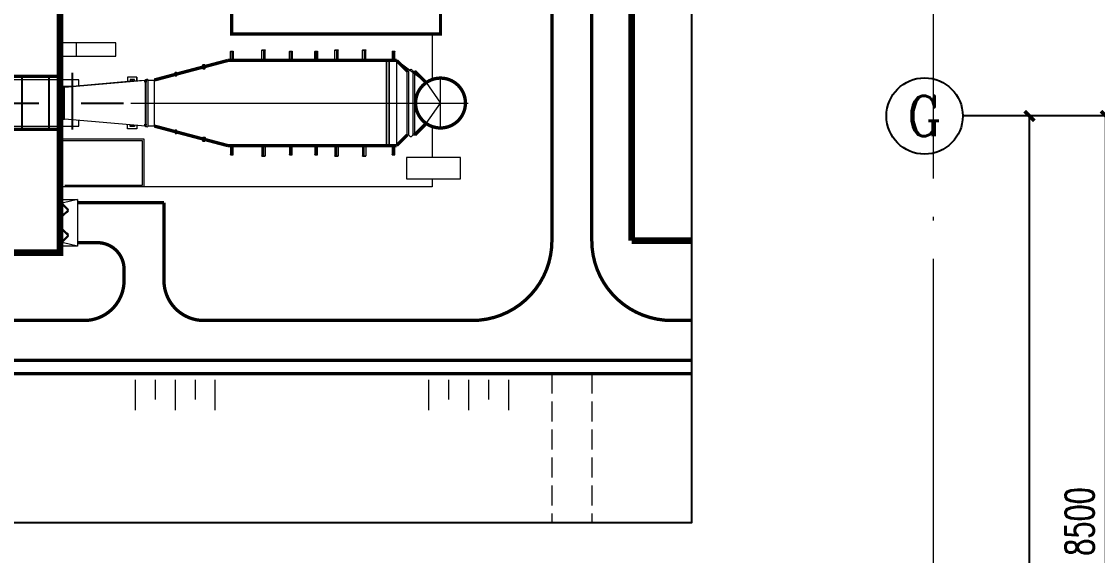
# Model space of a CAD drawing. Extents: x 238398 to 585159, y -66832 to 191741.
# Drawn here: x 373355 to 384634, y 86490 to 92086 of the extents above; entities that cross this region are included whole.
import ezdxf
from ezdxf.enums import TextEntityAlignment as Align

# ---------------------------------------------------------------- set-up
doc = ezdxf.new("R2010")
doc.units = 0
doc.header["$LTSCALE"] = 1000
doc.header["$MEASUREMENT"] = 0
for name, pattern in [('CENTER', [50.8, 31.75, -6.35, 6.35, -6.35]), ('DASH', [0.35, 0.25, -0.1]), ('DOTE', [2.42, 2, -0.2, 0.02, -0.2])]:
    doc.linetypes.add(name, pattern=pattern)
for name, color, linetype in [('01粗实线层', 7, 'Continuous'), ('AXIS', 3, 'Continuous'), ('AXIS_TEXT', 7, 'Continuous'), ('GT_1', 7, 'Continuous'), ('TXT', 6, 'Continuous'), ('Z-本期建构筑物', 4, 'Continuous'), ('设备', 3, 'Continuous'), ('轴线', 1, 'CENTER')]:
    doc.layers.add(name, color=color, linetype=linetype)
for name, color, linetype, lineweight in [('05细点划线层', 4, 'CENTER', 25), ('08尺寸线层', 1, 'Continuous', 25), ('DOTE', 18, 'DOTE', 13), ('PUB_HATCH', 252, 'Continuous', 5)]:
    doc.layers.add(name, color=color, linetype=linetype, lineweight=lineweight)
doc.styles.add('_TCH_AXIS', font='complex.shx', dxfattribs={"bigfont": 'gbcbig.shx'})
doc.styles.add('_TCH_DIM_T3', font='SIMPLEX', dxfattribs={"width": 0.705882, "bigfont": 'GBCBIG'})
doc.styles.add('COMPLEX', font='geditxt.shx')
doc.dimstyles.new('_TCH_ARCH&&100', dxfattribs={"dimtxt": 297.5, "dimasz": 100, "dimexe": 250, "dimexo": 300, "dimgap": 126.25, "dimtad": 1, "dimdec": 0, "dimzin": 0, "dimdsep": 46, "dimtxsty": '_TCH_DIM_T3', "dimblk": 'ARCHTICK', "dimcen": 0.09, "dimazin": 2, "dimtfac": 1, "dimtdec": 0, "dimtix": 1, "dimtmove": 2, "dimatfit": 3, "dimfxl": 1, "dimtolj": 1, "dimtzin": 0, "dimarcsym": 0})
pattern_1 = [(45, (299860.43, 86356.47), (-176.7767, 176.7767), [])]

# ---------------------------------------------------------------- blocks, each defined once
blk = doc.blocks.new('$DorLib2D$00000034')
for p, q in [((-0.5, -0.048), (-0.5, 0)), ((-0.335, 0.143), (-0.475, 0)), ((-0.458, -0.016), (-0.475, 0)), ((-0.318, 0.126), (-0.458, -0.016)), ((-0.335, 0.143), (-0.318, 0.126)), ((-0.302, 0.143), (-0.318, 0.126)), ((-0.318, 0.126), (-0.178, -0.016)), ((-0.302, 0.143), (-0.161, 0)), ((-0.178, -0.016), (-0.161, 0)), ((0.302, 0.143), (0.161, 0)), ((0.178, -0.016), (0.161, 0)), ((0.318, 0.126), (0.178, -0.016)), ((0.302, 0.143), (0.318, 0.126)), ((0.335, 0.143), (0.318, 0.126)), ((0.318, 0.126), (0.458, -0.016)), ((0.335, 0.143), (0.475, 0)), ((0.458, -0.016), (0.475, 0)), ((0.5, -0.048), (0.5, 0))]:
    blk.add_line(p, q)
for points in [[(-0.5, 0), (-0.475, 0), (-0.475, -0.023), (-0.45, -0.023), (-0.45, -0.048), (-0.5, -0.048)], [(-0.29, 0.131), (-0.28, 0.14), (-0.255, 0.114), (-0.264, 0.105)], [(-0.287, 0.127), (-0.28, 0.134), (-0.262, 0.114), (-0.268, 0.108)], [(0.29, 0.131), (0.28, 0.14), (0.255, 0.114), (0.264, 0.105)], [(0.287, 0.127), (0.28, 0.134), (0.262, 0.114), (0.268, 0.108)], [(0.5, 0), (0.475, 0), (0.475, -0.023), (0.45, -0.023), (0.45, -0.048), (0.5, -0.048)]]:
    blk.add_lwpolyline(points)
blk = doc.blocks.new('52')
h = blk.add_hatch(color=252)
h.paths.add_polyline_path([(163403, 190494), (161354, 190493), (161354, 186039), (163403, 186039)])
h.paths.add_polyline_path([(161354, 175994), (165054, 175994), (165054, 179545), (163403, 179545), (163403, 184039), (161354, 184039)])
h.paths.add_polyline_path([(166705, 179545), (165054, 179545), (165054, 175994), (168754, 175994), (168754, 184039), (166705, 184039)])
blk.add_hatch(color=252).paths.add_polyline_path([(166705, 186039), (166705, 190494), (168754, 190494), (168754, 186039)])
at = {"layer": 'AXIS'}
h = blk.add_hatch(dxfattribs=at)
h.set_pattern_fill('ANSI31', color=252, scale=2000, style=0)
h.set_pattern_definition(pattern_1)
h.paths.add_polyline_path([(161154, 208903), (160954, 208903), (160954, 208803), (161154, 208803), (161154, 208842)])
h.paths.add_polyline_path([(161554, 208903), (161154, 208903), (161154, 208803), (161554, 208803)])
h.paths.add_polyline_path([(162768, 208903), (161554, 208903), (161554, 208803), (162806, 208803)])
h = blk.add_hatch(dxfattribs=at)
h.set_pattern_fill('ANSI31', color=252, scale=2000, style=0)
h.set_pattern_definition(pattern_1)
h.paths.add_polyline_path([(161054, 196473), (160954, 196473), (160954, 196323), (161054, 196323)])
h.paths.add_polyline_path([(161054, 208803), (160954, 208803), (160954, 196473), (161054, 196473)])
h = blk.add_hatch(dxfattribs=at)
h.set_pattern_fill('ANSI31', color=252, scale=2000, style=0)
h.set_pattern_definition(pattern_1)
h.paths.add_polyline_path([(168554, 208903), (167339, 208903), (167301, 208803), (168554, 208803)])
h.paths.add_polyline_path([(168954, 208903), (168554, 208903), (168554, 208803), (168954, 208803)])
h.paths.add_polyline_path([(169154, 208903), (168954, 208903), (168954, 208803), (169154, 208803)])
h = blk.add_hatch(dxfattribs=at)
h.set_pattern_fill('ANSI31', color=252, scale=2000, style=0)
h.set_pattern_definition(pattern_1)
h.paths.add_polyline_path([(169154, 208803), (169054, 208803), (169054, 208693), (169154, 208693)])
h.paths.add_polyline_path([(169154, 208693), (169054, 208693), (169054, 196323), (169154, 196323)])
at = {"color": 252, "lineweight": 9}
for p, q in [((162465, 211544), (161554, 211544)), ((161554, 211544), (161554, 190694)), ((168554, 211544), (167645, 211544)), ((168554, 190694), (168554, 211544)), ((161554, 190694), (161354, 190494)), ((161354, 190494), (161354, 186039)), ((168754, 190494), (168554, 190694))]:
    blk.add_line(p, q, dxfattribs=at)
at = {"color": 252, "lineweight": 9, "const_width": 30}
for points in [[(161354, 190493), (163403, 190494)], [(163403, 190494), (163403, 186039)], [(166705, 186039), (166705, 190494)], [(168754, 186039), (168754, 190494), (166705, 190494)], [(161354, 186039), (163403, 186039)], [(166705, 186039), (168754, 186039)], [(161354, 184039), (163403, 184039)], [(161354, 184039), (161354, 175994), (168754, 175994), (168754, 184039)], [(163403, 184039), (163403, 179545)], [(166705, 184039), (168754, 184039)], [(166705, 179545), (166705, 184039)], [(163377, 179545), (166731, 179545)]]:
    blk.add_lwpolyline(points, dxfattribs=at)
at = {"color": 252}
blk.add_lwpolyline([(166705, 186039), (166705, 190494), (168754, 190494), (168754, 186039)], close=True, dxfattribs=at)
at = {"layer": 'AXIS', "color": 252}
for points in [[(162768, 208903), (160954, 208903), (160954, 208803)], [(160954, 208803), (160954, 208803), (160954, 196323), (161054, 196323), (161054, 208803)], [(161054, 208803), (162806, 208803)], [(167301, 208803), (169154, 208803), (169154, 208903), (167339, 208903)]]:
    blk.add_lwpolyline(points, dxfattribs=at)
blk.add_lwpolyline([(169054, 208803), (169154, 208803), (169154, 196323), (169054, 196323)], close=True, dxfattribs=at)
at = {"layer": 'GT_1', "color": 252, "linetype": 'Continuous'}
blk.add_line((161054, 208803), (161054, 196323), dxfattribs=at)
at = {"layer": 'TXT', "color": 252, "linetype": 'CENTER', "ltscale": 2}
for p, q in [((161154, 208949), (161154, 195650)), ((168954, 208912), (168912, 195457))]:
    blk.add_line(p, q, dxfattribs=at)
at = {"layer": '设备', "color": 252, "lineweight": 13}
for p, q in [((161804, 221376), (161804, 221751)), ((168304, 221376), (168304, 221751)), ((161154, 220267), (161154, 218867)), ((161154, 220267), (161712, 220267)), ((161504, 221567), (161504, 221667)), ((168609, 221667), (161504, 221667)), ((168609, 221567), (161504, 221567)), ((168509, 221567), (161601, 221567)), ((162650, 209397), (161601, 221567)), ((168509, 221567), (167460, 209396)), ((168304, 221567), (168304, 221667)), ((168398, 220267), (168954, 220267)), ((168604, 221567), (168604, 221667)), ((161154, 218867), (161832, 218867)), ((167459, 209397), (162649, 209396)), ((167459, 209397), (162649, 209396)), ((167459, 209397), (162649, 209396)), ((167459, 209397), (162649, 209396)), ((162649, 209396), (162649, 209216)), ((162649, 209396), (162649, 209216)), ((162649, 209396), (162649, 209216)), ((162649, 209396), (162649, 209216)), ((167459, 209217), (162649, 209216)), ((167459, 209217), (162649, 209216)), ((167459, 209217), (162649, 209216)), ((167459, 209217), (162649, 209216)), ((162649, 209216), (162915, 208516)), ((162649, 209216), (162915, 208516)), ((162649, 209216), (162915, 208516)), ((162649, 209216), (162915, 208516)), ((167459, 209217), (167192, 208517)), ((167459, 209217), (167192, 208517)), ((167459, 209217), (167192, 208517)), ((167459, 209217), (167192, 208517)), ((167459, 209217), (167459, 209397)), ((167459, 209217), (167459, 209397)), ((167459, 209217), (167459, 209397)), ((167459, 209217), (167459, 209397)), ((167192, 208517), (162915, 208516)), ((167192, 208517), (162915, 208516)), ((167192, 208517), (162915, 208516)), ((167192, 208517), (162915, 208516))]:
    blk.add_line(p, q, dxfattribs=at)
at = {"layer": '设备', "color": 252, "lineweight": 13, "flags": 128}
for points in [[(161712, 220267), (161154, 220267), (161154, 218867), (161832, 218867)], [(168398, 220267), (168954, 220267), (168954, 218867), (168278, 218867)], [(168954, 220267), (168954, 218867), (168278, 218867)], [(161736, 219892), (161529, 219892), (161529, 219242), (161784, 219242)], [(161760, 219692), (161654, 219692), (161654, 219442), (161784, 219442)], [(168374, 219892), (168579, 219892), (168579, 219242), (168326, 219242)], [(168350, 219692), (168454, 219692), (168454, 219442), (168326, 219442)]]:
    blk.add_lwpolyline(points, dxfattribs=at)
at = {"layer": '轴线', "color": 252}
for p, q in [((165054, 173785), (165054, 223786)), ((169053, 210567), (160521, 210567)), ((168884, 207093), (161258, 207093)), ((168804, 202993), (161258, 202993)), ((168804, 201243), (161258, 201243)), ((168889, 198743), (161258, 198743)), ((168884, 196473), (161258, 196473)), ((158660, 194393), (171449, 194393)), ((170658, 185039), (159452, 185039))]:
    blk.add_line(p, q, dxfattribs=at)
blk = doc.blocks.new('A$C67DE2FC8')
at = {"layer": '01粗实线层'}
for points in [[(-150, 226), (150, 226), (150, 241), (-150, 241)], [(-6, 226), (6, 226), (6, -226), (-6, -226)], [(-150, -241), (150, -241), (150, -226), (-150, -226)]]:
    blk.add_lwpolyline(points, close=True, dxfattribs=at)
at = {"layer": '05细点划线层'}
blk.add_line((0, 258), (0, -258), dxfattribs=at)
blk = doc.blocks.new('A$C0D871711')
at = {"layer": '01粗实线层'}
for points in [[(-100, 187), (100, 187), (100, 200), (-100, 200)], [(-4, -187), (4, -187), (4, 187), (-4, 187)], [(-100, -200), (100, -200), (100, -187), (-100, -187)]]:
    blk.add_lwpolyline(points, close=True, dxfattribs=at)
at = {"layer": '05细点划线层'}
blk.add_line((0, -219), (0, 219), dxfattribs=at)
at = {"layer": '08尺寸线层', "color": 11}
blk.add_line((4, 0), (-4, 0), dxfattribs=at)
blk = doc.blocks.new('asdasda')
at = {"layer": 'PUB_HATCH'}
for p, q in [((-5729, -66184), (-5729, -26184)), ((50271, -33284), (50271, -40146)), ((19914, -35884), (19914, -35924)), ((19914, -35884), (19975, -35884)), ((19914, -35884), (20314, -35884)), ((19914, -37284), (19914, -35924)), ((19914, -35924), (20106, -35924)), ((20106, -35924), (20106, -37244)), ((20122, -35924), (20314, -35924)), ((20122, -35924), (20122, -37244)), ((20252, -35884), (20314, -35884)), ((20314, -35884), (20314, -35924)), ((20314, -35924), (20314, -37284)), ((24664, -35684), (24664, -35724)), ((24664, -35684), (24725, -35684)), ((24664, -35684), (25164, -35684)), ((24664, -37244), (24664, -35724)), ((24664, -35724), (24906, -35724)), ((24906, -35724), (24906, -37244)), ((24922, -35724), (25164, -35724)), ((24922, -35724), (24922, -37244)), ((25102, -35684), (25164, -35684)), ((25164, -35684), (25164, -35724)), ((25164, -37244), (25164, -35724)), ((28794, -35884), (29194, -35884)), ((28794, -35884), (28855, -35884)), ((28794, -35884), (28794, -35924)), ((28794, -35924), (28986, -35924)), ((28794, -37284), (28794, -35924)), ((28986, -35924), (28986, -37244)), ((29002, -35924), (29002, -37244)), ((29002, -35924), (29194, -35924)), ((29132, -35884), (29194, -35884)), ((29194, -35884), (29194, -35924)), ((29194, -35924), (29194, -37284)), ((32594, -35884), (32594, -35924)), ((32594, -35884), (32655, -35884)), ((32594, -35884), (32994, -35884)), ((32594, -37284), (32594, -35924)), ((32594, -35924), (32786, -35924)), ((32786, -35924), (32786, -37244)), ((32802, -35924), (32994, -35924)), ((32802, -35924), (32802, -37244)), ((32932, -35884), (32994, -35884)), ((32994, -35884), (32994, -35924)), ((32994, -35924), (32994, -37284)), ((35644, -35684), (35644, -35724)), ((35644, -35684), (35705, -35684)), ((35644, -35684), (36144, -35684)), ((35644, -37244), (35644, -35724)), ((35644, -35724), (35886, -35724)), ((35886, -35724), (35886, -37244)), ((35902, -35724), (36144, -35724)), ((35902, -35724), (35902, -37244)), ((36082, -35684), (36144, -35684)), ((36144, -35684), (36144, -35724)), ((36144, -37244), (36144, -35724)), ((39794, -35684), (40294, -35684)), ((39794, -35684), (39855, -35684)), ((39794, -35684), (39794, -35724)), ((39794, -35724), (40036, -35724)), ((39794, -37244), (39794, -35724)), ((40036, -35724), (40036, -37244)), ((40052, -35724), (40052, -37244)), ((40052, -35724), (40294, -35724)), ((40232, -35684), (40294, -35684)), ((40294, -35684), (40294, -35724)), ((40294, -37244), (40294, -35724)), ((44264, -35884), (44264, -35924)), ((44264, -35884), (44325, -35884)), ((44264, -35884), (44664, -35884)), ((44264, -35924), (44264, -37244)), ((44264, -35924), (44456, -35924)), ((44456, -35924), (44456, -37244)), ((44472, -35924), (44664, -35924)), ((44472, -35924), (44472, -37244)), ((44602, -35884), (44664, -35884)), ((44664, -35884), (44664, -35924)), ((44664, -37244), (44664, -35924)), ((19914, -37244), (19914, -37284)), ((19914, -37244), (20106, -37244)), ((19914, -37284), (19975, -37284)), ((19914, -37284), (20314, -37284)), ((20122, -37244), (20314, -37244)), ((20252, -37284), (20314, -37284)), ((20314, -37244), (20314, -37284)), ((24664, -37244), (24664, -37284)), ((24664, -37244), (24906, -37244)), ((24664, -37284), (24725, -37284)), ((24664, -37284), (25164, -37284)), ((24922, -37244), (25164, -37244)), ((25102, -37284), (25164, -37284)), ((25164, -37244), (25164, -37284)), ((28794, -37244), (28986, -37244)), ((28794, -37244), (28794, -37284)), ((28794, -37284), (29194, -37284)), ((28794, -37284), (28855, -37284)), ((29002, -37244), (29194, -37244)), ((29132, -37284), (29194, -37284)), ((29194, -37244), (29194, -37284)), ((32594, -37244), (32594, -37284)), ((32594, -37244), (32786, -37244)), ((32594, -37284), (32655, -37284)), ((32594, -37284), (32994, -37284)), ((32802, -37244), (32994, -37244)), ((32932, -37284), (32994, -37284)), ((32994, -37244), (32994, -37284)), ((35644, -37244), (35644, -37284)), ((35644, -37244), (35886, -37244)), ((35644, -37284), (35705, -37284)), ((35644, -37284), (36144, -37284)), ((35902, -37244), (36144, -37244)), ((36082, -37284), (36144, -37284)), ((36144, -37244), (36144, -37284)), ((39794, -37244), (40036, -37244)), ((39794, -37244), (39794, -37284)), ((39794, -37284), (40294, -37284)), ((39794, -37284), (39855, -37284)), ((40052, -37244), (40294, -37244)), ((40232, -37284), (40294, -37284)), ((40294, -37244), (40294, -37284)), ((43406, -50054), (43406, -37304)), ((43406, -37304), (43821, -37304)), ((43771, -37404), (43771, -37304)), ((43776, -37399), (43776, -37309)), ((43821, -50054), (43821, -37304)), ((44264, -37244), (44264, -37284)), ((44264, -37244), (44456, -37244)), ((44264, -37284), (44325, -37284)), ((44264, -37284), (44664, -37284)), ((44472, -37244), (44664, -37244)), ((44602, -37284), (44664, -37284)), ((44664, -37244), (44664, -37284)), ((44914, -37284), (44914, -50084)), ((7245, -47147), (7245, -40221)), ((46514, -48484), (46514, -38884)), ((46514, -38884), (46714, -38884)), ((46714, -38878), (46714, -48484)), ((47364, -38884), (47635, -38884)), ((47364, -38884), (47364, -48484)), ((47635, -48484), (47635, -38884)), ((46514, -48484), (46714, -48484)), ((47364, -48484), (47635, -48484)), ((50271, -47222), (50271, -51884)), ((19914, -50084), (19914, -51444)), ((19914, -50124), (19914, -50084)), ((19914, -50084), (19975, -50084)), ((19914, -50084), (20314, -50084)), ((19914, -50124), (20106, -50124)), ((20106, -51444), (20106, -50124)), ((20122, -50124), (20314, -50124)), ((20122, -51444), (20122, -50124)), ((20302, -50084), (20314, -50084)), ((20314, -51444), (20314, -50084)), ((20314, -50124), (20314, -50084)), ((24664, -50124), (24664, -50084)), ((24664, -50084), (24725, -50084)), ((24664, -50084), (25164, -50084)), ((24664, -50124), (24664, -51644)), ((24664, -50124), (24906, -50124)), ((24906, -51644), (24906, -50124)), ((24922, -50124), (25164, -50124)), ((24922, -51644), (24922, -50124)), ((25102, -50084), (25164, -50084)), ((25164, -50124), (25164, -50084)), ((25164, -50124), (25164, -51644)), ((28794, -50084), (29194, -50084)), ((28794, -50084), (28855, -50084)), ((28794, -50124), (28794, -50084)), ((28794, -50084), (28794, -51444)), ((28794, -50124), (28986, -50124)), ((28986, -51444), (28986, -50124)), ((29002, -51444), (29002, -50124)), ((29002, -50124), (29194, -50124)), ((29182, -50084), (29194, -50084)), ((29194, -50124), (29194, -50084)), ((29194, -51444), (29194, -50084)), ((32594, -50084), (32594, -51444)), ((32594, -50124), (32594, -50084)), ((32594, -50084), (32655, -50084)), ((32594, -50084), (32994, -50084)), ((32594, -50124), (32786, -50124)), ((32786, -51444), (32786, -50124)), ((32802, -50124), (32994, -50124)), ((32802, -51444), (32802, -50124)), ((32982, -50084), (32994, -50084)), ((32994, -51444), (32994, -50084)), ((32994, -50124), (32994, -50084)), ((35644, -50124), (35644, -50084)), ((35644, -50084), (35705, -50084)), ((35644, -50084), (36144, -50084)), ((35644, -50124), (35644, -51644)), ((35644, -50124), (35886, -50124)), ((35886, -51644), (35886, -50124)), ((35902, -50124), (36144, -50124)), ((35902, -51644), (35902, -50124)), ((36082, -50084), (36144, -50084)), ((36144, -50124), (36144, -50084)), ((36144, -50124), (36144, -51644)), ((39794, -50084), (40294, -50084)), ((39794, -50084), (39855, -50084)), ((39794, -50124), (39794, -50084)), ((39794, -50124), (40036, -50124)), ((39794, -50124), (39794, -51644)), ((40036, -51644), (40036, -50124)), ((40052, -51644), (40052, -50124)), ((40052, -50124), (40294, -50124)), ((40232, -50084), (40294, -50084)), ((40294, -50124), (40294, -50084)), ((40294, -50124), (40294, -51644)), ((43406, -50054), (43821, -50054)), ((43456, -50054), (43456, -49954)), ((43771, -50054), (43771, -49954)), ((43776, -50049), (43776, -49959)), ((44264, -50084), (44264, -51444)), ((44264, -50124), (44264, -50084)), ((44264, -50084), (44325, -50084)), ((44264, -50084), (44664, -50084)), ((44264, -50124), (44456, -50124)), ((44456, -51444), (44456, -50124)), ((44472, -50124), (44664, -50124)), ((44472, -51444), (44472, -50124)), ((44652, -50084), (44664, -50084)), ((44664, -51444), (44664, -50084)), ((44664, -50124), (44664, -50084)), ((19914, -51444), (20106, -51444)), ((19914, -51484), (19914, -51444)), ((19914, -51484), (19975, -51484)), ((19914, -51484), (20314, -51484)), ((20122, -51444), (20314, -51444)), ((20302, -51484), (20314, -51484)), ((20314, -51484), (20314, -51444)), ((24664, -51644), (24906, -51644)), ((24664, -51684), (24664, -51644)), ((24664, -51684), (24725, -51684)), ((24664, -51684), (25164, -51684)), ((24922, -51644), (25164, -51644)), ((25102, -51684), (25164, -51684)), ((25164, -51684), (25164, -51644)), ((28794, -51484), (28794, -51444)), ((28794, -51444), (28986, -51444)), ((28794, -51484), (29194, -51484)), ((28794, -51484), (28855, -51484)), ((29002, -51444), (29194, -51444)), ((29182, -51484), (29194, -51484)), ((29194, -51484), (29194, -51444)), ((32594, -51444), (32786, -51444)), ((32594, -51484), (32594, -51444)), ((32594, -51484), (32655, -51484)), ((32594, -51484), (32994, -51484)), ((32802, -51444), (32994, -51444)), ((32982, -51484), (32994, -51484)), ((32994, -51484), (32994, -51444)), ((35644, -51644), (35886, -51644)), ((35644, -51684), (35644, -51644)), ((35644, -51684), (35705, -51684)), ((35644, -51684), (36144, -51684)), ((35902, -51644), (36144, -51644)), ((36082, -51684), (36144, -51684)), ((36144, -51684), (36144, -51644)), ((39794, -51684), (39794, -51644)), ((39794, -51644), (40036, -51644)), ((39794, -51684), (40294, -51684)), ((39794, -51684), (39855, -51684)), ((40052, -51644), (40294, -51644)), ((40232, -51684), (40294, -51684)), ((40294, -51684), (40294, -51644)), ((44264, -51444), (44456, -51444)), ((44264, -51484), (44264, -51444)), ((44264, -51484), (44325, -51484)), ((44264, -51484), (44664, -51484)), ((44472, -51444), (44664, -51444)), ((44652, -51484), (44664, -51484)), ((44664, -51484), (44664, -51444)), ((50271, -56304), (-5729, -56304)), ((50271, -55084), (50271, -56304)), ((-3079, -58184), (-5179, -58684)), ((-5179, -58184), (-3079, -58184)), ((-3079, -58184), (-3079, -65184)), ((-5179, -58684), (-5592, -58684)), ((-5179, -64684), (-5592, -64684)), ((-3079, -65184), (-5179, -64684)), ((-3079, -65184), (-5179, -65184)), ((89262, -84384), (-49729, -84384)), ((5641, -89884), (5641, -85283)), ((8641, -88283), (8641, -85283)), ((11641, -89884), (11641, -85283)), ((14641, -88283), (14641, -85283)), ((17641, -89884), (17641, -85283)), ((49777, -89884), (49777, -85283)), ((52777, -88283), (52777, -85283)), ((55777, -89884), (55777, -85283)), ((58777, -88283), (58777, -85283)), ((61777, -89884), (61777, -85283))]:
    blk.add_line(p, q, dxfattribs=at)
at = {"layer": 'PUB_HATCH', "linetype": 'Continuous', "lineweight": 9}
for p, q in [((-5859, -34646), (-5859, -36646)), ((2676, -34646), (-5859, -34646)), ((-5859, -34646), (-5859, -36646)), ((2676, -34646), (-5859, -34646)), ((2676, -36646), (2676, -34646)), ((2676, -36646), (2676, -34646)), ((-5859, -36646), (2676, -36646)), ((-5859, -36646), (2676, -36646))]:
    blk.add_line(p, q, dxfattribs=at)
at = {"layer": 'PUB_HATCH', "lineweight": 9}
blk.add_line((-3224, -36646), (-3224, -34646), dxfattribs=at)
at = {"layer": 'PUB_HATCH', "ltscale": 3}
for p, q in [((43448, -49954), (43448, -37404)), ((43456, -37314), (43771, -37314)), ((43456, -49954), (43456, -37404)), ((43771, -49954), (43771, -37404)), ((43779, -49954), (43779, -37404))]:
    blk.add_line(p, q, dxfattribs=at)
at = {"layer": 'PUB_HATCH', "ltscale": 4}
for p, q in [((51515, -47434), (51515, -39934)), ((49364, -40612), (51515, -43684)), ((4919, -43684), (55664, -43684)), ((49364, -46756), (51515, -43684))]:
    blk.add_line(p, q, dxfattribs=at)
at = {"layer": 'PUB_HATCH', "linetype": 'DASH', "ltscale": 12}
for p, q in [((68271, -84384), (68271, -106814)), ((74271, -84384), (74271, -106814))]:
    blk.add_line(p, q, dxfattribs=at)
at = {"layer": 'PUB_HATCH'}
for points, const_width in [([(-49729, 85616), (-5729, 85616), (-5729, -66184), (-49729, -66184)], 1000), ([(20114, -23284), (20114, -33284), (51514, -33284), (51514, -28284), (54714, -28284), (54714, -23284)], 500)]:
    blk.add_lwpolyline(points, close=True, dxfattribs=dict(at, const_width=const_width))
for points in [[(49363, -40612), (44914, -37284), (19914, -37284), (8470, -40221), (5145, -40403), (-3855, -41178), (-5729, -41178), (-5729, 11916), (-229, 11916), (-229, -21584), (20114, -21584), (20114, -33284), (50271, -33284), (50271, -40146)], [(7555, -40221), (8470, -40221), (8470, -47147), (7555, -47147)], [(54514, -51884), (46414, -51884), (46414, -55084), (54514, -55084)]]:
    blk.add_lwpolyline(points, close=True, dxfattribs=at)
at = {"layer": 'PUB_HATCH', "const_width": 500}
for points in [[(74271, 3916), (74271, -64384)], [(68271, 2916), (68271, -64384)], [(8470, -40221), (19514, -37284)], [(19514, -37284), (44914, -37284)], [(44914, -37284), (46514, -38884)], [(49363, -40612), (47635, -38884)], [(8470, -47147), (19514, -50084)], [(47635, -48484), (49363, -46756)], [(44914, -50084), (46514, -48484)], [(19514, -50084), (44914, -50084)], [(-3079, -58684), (9921, -58684)], [(9921, -58684), (9921, -70384)], [(-3079, -64684), (-79, -64684)], [(3921, -68684), (3921, -70384)], [(-79729, -76384), (-2079, -76384)], [(15921, -76384), (56271, -76384)], [(86271, -76384), (89262, -76384)], [(-99729, -82384), (89262, -82384)]]:
    blk.add_lwpolyline(points, dxfattribs=at)
at = {"layer": 'PUB_HATCH', "ltscale": 100, "const_width": 1000}
for points in [[(80271, -64384), (80271, -2384), (89262, -2384)], [(89262, -64384), (80271, -64384)]]:
    blk.add_lwpolyline(points, dxfattribs=at)
at = {"layer": 'PUB_HATCH', "ltscale": 3}
for points in [[(43456, -37304), (43456, -37404), (43406, -37404), (43406, -37304)], [(43451, -37309), (43451, -37399), (43411, -37399), (43411, -37309)], [(43456, -50054), (43456, -49954), (43406, -49954), (43406, -50054)], [(43451, -50049), (43451, -49959), (43411, -49959), (43411, -50049)]]:
    blk.add_lwpolyline(points, close=True, dxfattribs=at)
for points in [[(43771, -37304), (43821, -37304), (43821, -37404), (43771, -37404)], [(43776, -37309), (43816, -37309), (43816, -37399), (43776, -37399)], [(43771, -50054), (43821, -50054), (43821, -49954), (43771, -49954)], [(43776, -50049), (43816, -50049), (43816, -49959), (43776, -49959)]]:
    blk.add_lwpolyline(points, dxfattribs=at)
at = {"layer": 'PUB_HATCH', "const_width": 500}
blk.add_lwpolyline([(47765, -43684, 1), (55265, -43684, 1)], format="xyb", close=True, dxfattribs=at)
at = {"layer": 'PUB_HATCH', "lineweight": 9}
for points in [[(-5729, -49064), (6891, -49064), (6891, -56304), (-4979, -56304)], [(-5729, -49304), (6651, -49304), (6651, -56064), (-4979, -56064)]]:
    blk.add_lwpolyline(points, dxfattribs=at)
at = {"layer": 'PUB_HATCH', "const_width": 500}
for points in [[(3921, -68684, 0.4142136), (-79, -64684)], [(56271, -76384, 0.4142136), (68271, -64384)], [(74271, -64384, 0.4142136), (86271, -76384)], [(-2079, -76384, 0.4142136), (3921, -70384)], [(9921, -70384, 0.4142136), (15921, -76384)]]:
    blk.add_lwpolyline(points, format="xyb", dxfattribs=at)
at = {"layer": 'PUB_HATCH', "linetype": 'DASH', "ltscale": 10, "const_width": 500}
blk.add_lwpolyline([(-117978, -84384), (89262, -84384)], dxfattribs=at)
at = {"layer": 'PUB_HATCH'}
for centre, start, end in [((7400, -40295), 25.4853, 154.5147), ((7400, -47073), 205.4853, 334.5147)]:
    blk.add_arc(centre, 172, start, end, dxfattribs=at)
for points in [[(46714, -38884), (47068, -38611), (47364, -38884)], [(46714, -48484), (47068, -48757), (47364, -48484)]]:
    blk.add_spline(points, degree=3, dxfattribs=at)
at = {"layer": 'Z-本期建构筑物'}
blk.add_lwpolyline([(-117978, 120577), (89262, 120577), (89262, -106814), (-117978, -106814)], close=True, dxfattribs=at)
at = {"layer": 'PUB_HATCH', "rotation": 270}
blk.add_blockref('52', (-214422, 121371), dxfattribs=at)
at = {"layer": 'PUB_HATCH'}
for name, p in [('A$C67DE2FC8', (15914, -38241)), ('A$C0D871711', (11714, -39358)), ('A$C0D871711', (11714, -48010))]:
    blk.add_blockref(name, p, dxfattribs=at)
at = {"layer": 'PUB_HATCH', "xscale": -1, "rotation": 180}
blk.add_blockref('A$C67DE2FC8', (15914, -49126), dxfattribs=at)
at = {"layer": 'PUB_HATCH', "extrusion": (0, 0, -1), "xscale": 6000.004500033569, "yscale": 6000.003932538211, "zscale": 6000.00393009359, "rotation": 90}
blk.add_blockref('$DorLib2D$00000034', (5304, -61684), dxfattribs=at)
blk = doc.blocks.new('_AXISO')
blk.add_circle((0, 0), 0.5)
at = {"layer": 'AXIS_TEXT', "style": 'COMPLEX', "width": 1.041667}
blk.add_attdef('A', text='', height=0.56, dxfattribs=at).set_placement((-0.25, -0.28), (0.25, -0.28), align=Align.FIT)
blk = doc.blocks.new('_ArchTick')
at = {"color": 0, "linetype": 'ByBlock', "const_width": 0.4}
blk.add_lwpolyline([(-0.5, -0.5), (0.5, 0.5)], dxfattribs=at)
blk = doc.blocks.new('*D529')
at = {"layer": 'AXIS', "color": 0, "lineweight": -2, "transparency": 16777216}
for p, q in [((386922, 91096), (383672, 91096)), ((383922, 47596), (383922, 91096)), ((386922, 47596), (383672, 47596))]:
    blk.add_line(p, q, dxfattribs=at)
at = {"layer": 'Defpoints', "color": 0, "transparency": 16777216}
for p in [(383922, 91096), (387222, 91096), (387222, 47596)]:
    blk.add_point(p, dxfattribs=at)
at = {"layer": 'AXIS', "color": 0, "lineweight": -2, "transparency": 16777216, "xscale": 100, "yscale": 100, "zscale": 100}
for p, rotation in [((383922, 91096), 90), ((383922, 47596), 270)]:
    blk.add_blockref('_ArchTick', p, dxfattribs=dict(at, rotation=rotation))
at = {"layer": 'AXIS', "color": 0, "transparency": 16777216, "insert": (383647, 69346), "char_height": 297.5, "attachment_point": 5, "rotation": 90, "style": '_TCH_DIM_T3'}
blk.add_mtext('\\A1;43500', dxfattribs=at)
blk = doc.blocks.new('*D535')
at = {"layer": 'AXIS', "color": 0, "lineweight": -2, "transparency": 16777216}
for p, q in [((386922, 91096), (384472, 91096)), ((384722, 82596), (384722, 91096)), ((386922, 82596), (384472, 82596))]:
    blk.add_line(p, q, dxfattribs=at)
at = {"layer": 'Defpoints', "color": 0, "transparency": 16777216}
for p in [(384722, 91096), (387222, 91096), (387222, 82596)]:
    blk.add_point(p, dxfattribs=at)
at = {"layer": 'AXIS', "color": 0, "lineweight": -2, "transparency": 16777216, "xscale": 100, "yscale": 100, "zscale": 100}
for p, rotation in [((384722, 91096), 90), ((384722, 82596), 270)]:
    blk.add_blockref('_ArchTick', p, dxfattribs=dict(at, rotation=rotation))
at = {"layer": 'AXIS', "color": 0, "transparency": 16777216, "insert": (384447, 86846), "char_height": 297.5, "attachment_point": 5, "rotation": 90, "style": '_TCH_DIM_T3'}
blk.add_mtext('\\A1;8500', dxfattribs=at)
blk = doc.blocks.new('zw1')
at = {"layer": 'AXIS'}
blk.add_line((387221.9, 91096.1), (383221.9, 91096.1), dxfattribs=at)
at = {"layer": 'DOTE', "ltscale": 2}
blk.add_line((382910.3, 94439.3), (382910.3, 39174.5), dxfattribs=at)
at = {"layer": 'AXIS'}
ref = blk.add_blockref('_AXISO', (382821.9, 91096.1), dxfattribs=dict(at, xscale=800, yscale=800, zscale=800))
ref.add_attrib('A', 'G', dxfattribs={"layer": 'AXIS_TEXT', "height": 425.2, "style": '_TCH_AXIS'}).set_placement((382639.7, 90883.6), (383004.1, 90883.6), align=Align.FIT)
for p1, distance, picture, middle in [((387221.9, 47596.1), 3300, '*D529', (383646.9, 69346.1)), ((387221.9, 82596.1), 2500, '*D535', (384446.9, 86846.1))]:
    dim = blk.add_aligned_dim(p1=p1, p2=(387221.9, 91096.1), distance=distance, dimstyle='_TCH_ARCH&&100', dxfattribs=at)
    dim.commit()
    dim.dimension.update_dxf_attribs({"geometry": picture, "text_midpoint": middle})

msp = doc.modelspace()

# ---------------------------------------------------------------- block references
msp.add_blockref('zw1', (0, 0))
at = {"layer": 'Z-本期建构筑物', "xscale": 0.06969599996227771, "yscale": 0.06969599996227771, "zscale": 0.06969599996227771}
msp.add_blockref('asdasda', (374157.1, 94276.5), dxfattribs=at)

doc.saveas('drawing.dxf')
